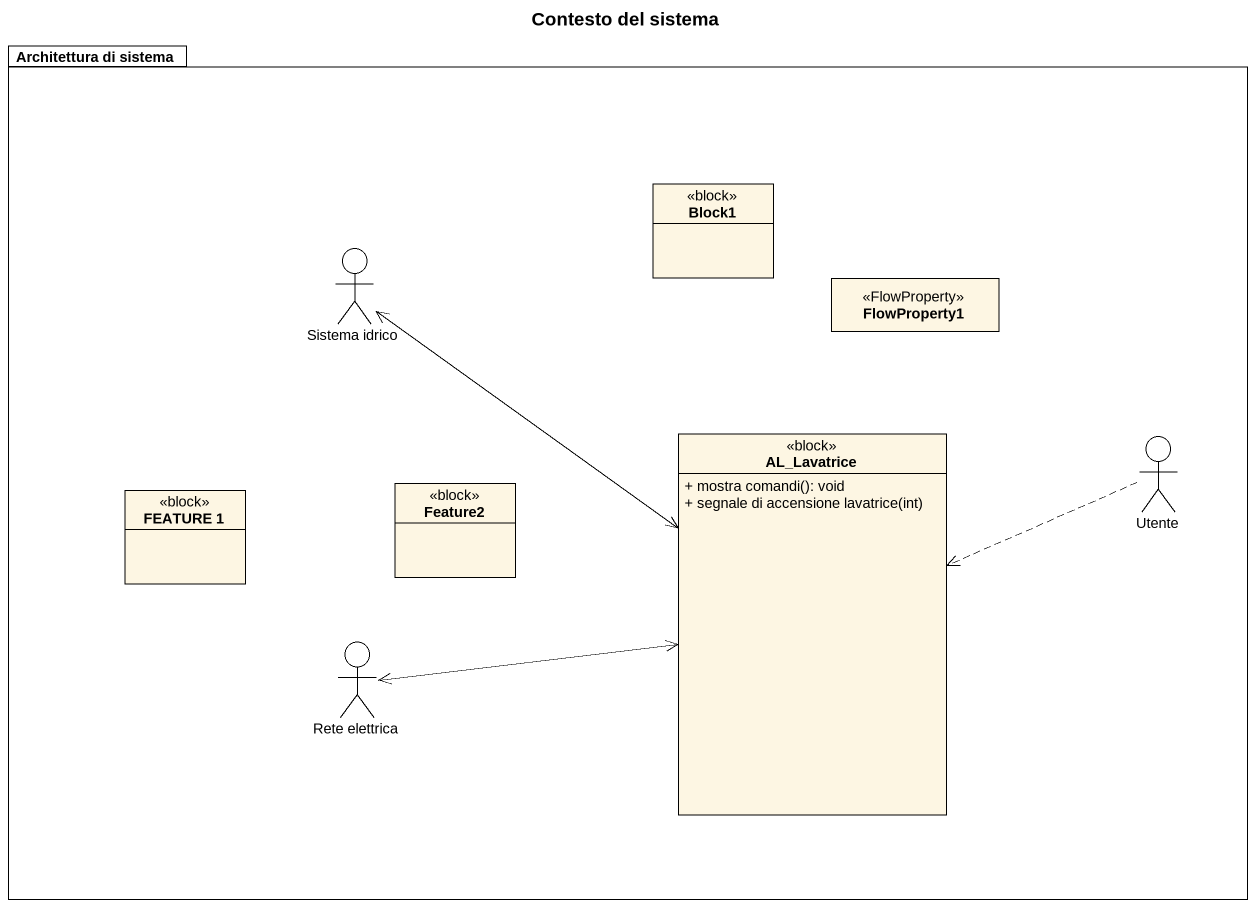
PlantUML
@startuml
title Contesto del sistema
allowmixing
hide circle
hide empty members
skinparam classAttributeIconSize 0
package "Architettura di sistema" as Architettura_di_sistema {
  class Block1 <<block>>
  actor "Sistema idrico" as Sistema_idrico
  rectangle FlowProperty1 <<FlowProperty>>
  class Feature2 <<block>>
  class AL_Lavatrice <<block>> {
    + mostra comandi(): void
    + segnale di accensione lavatrice(int)
  }
  actor Utente
  class "FEATURE 1" as FEATURE_1 <<block>>
  actor "Rete elettrica" as Rete_elettrica
}
Sistema_idrico <--> AL_Lavatrice
Utente .left.> AL_Lavatrice
Rete_elettrica <-right-> AL_Lavatrice
@enduml
